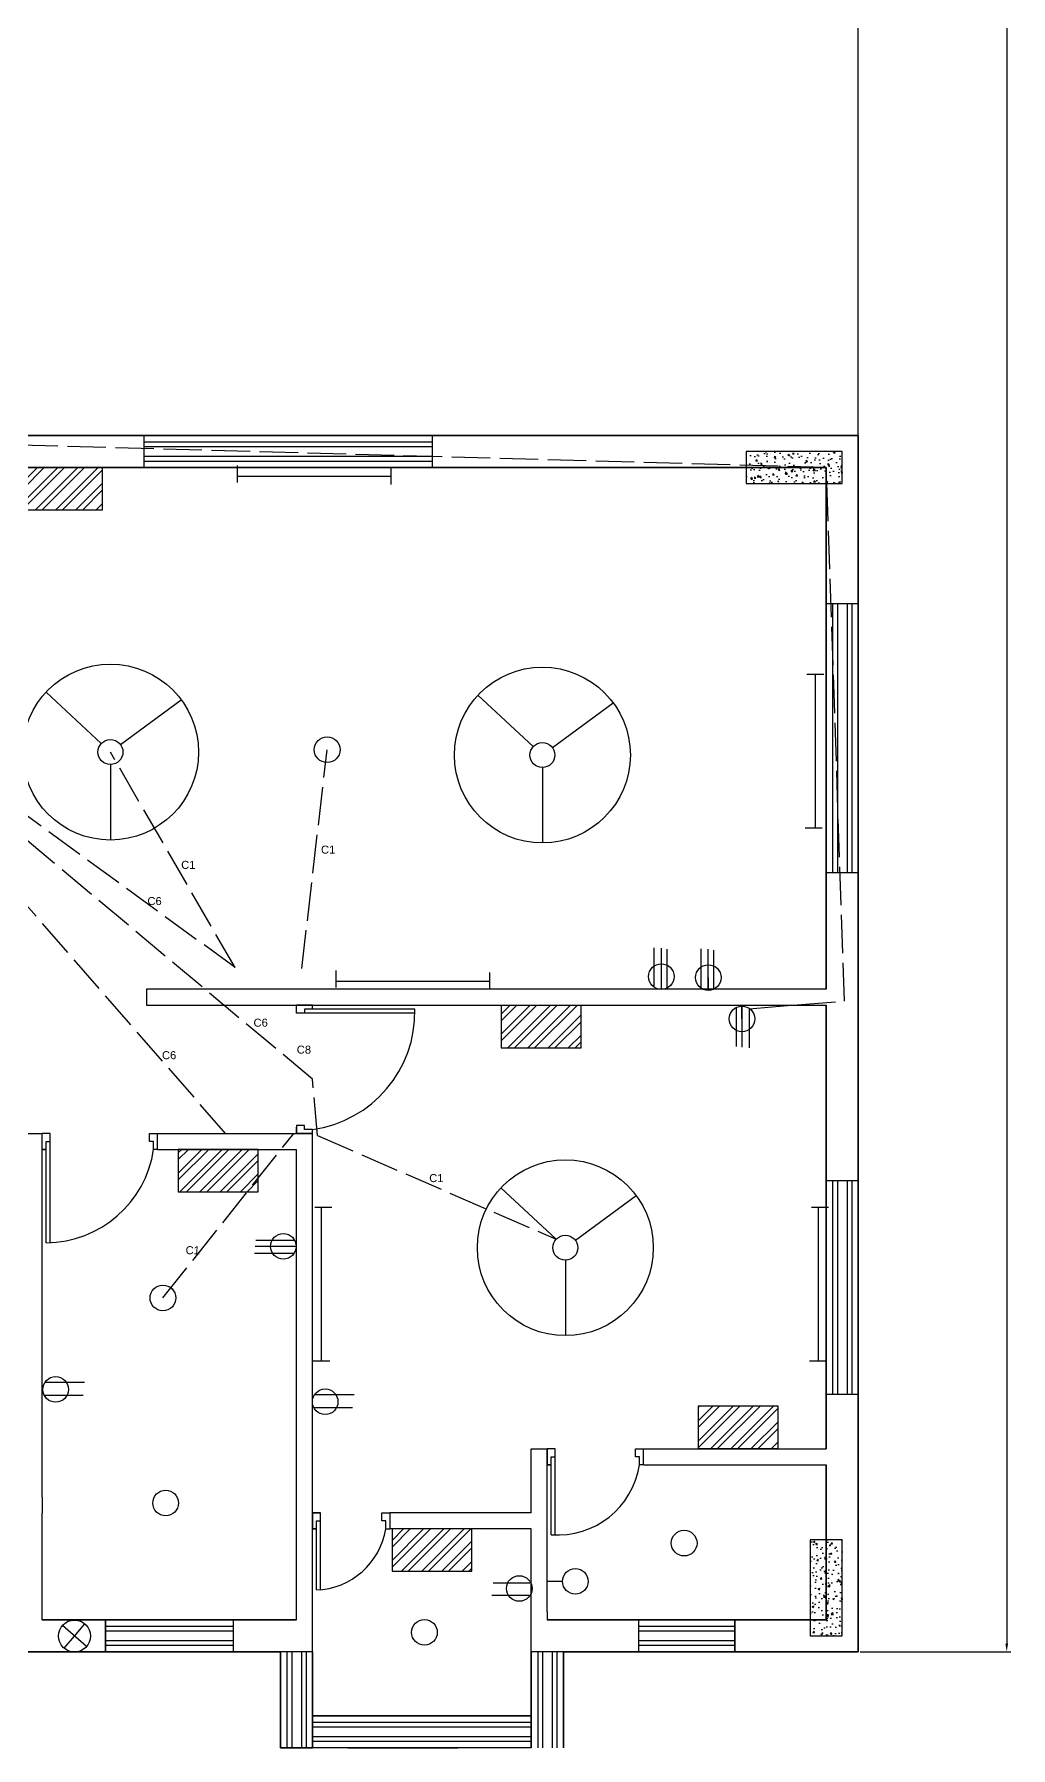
# Model space of a CAD drawing. Header units: millimetres. Extents: x 10978 to 12723, y 1038 to 2531.
# Drawn here: x 12418 to 12723, y 1038 to 1574 of the extents above; entities that cross this region are included whole.
import ezdxf

# ---------------------------------------------------------------- set-up
doc = ezdxf.new("R2010")
doc.units = ezdxf.units.MM
doc.linetypes.add('ACAD_ISO02W100', pattern=[15, 12, -3])
for name, color, linetype in [('doors', 6, 'Continuous'), ('emconduit', 1, 'ACAD_ISO02W100'), ('fittinglablem', 7, 'Continuous'), ('fittings', 7, 'Continuous'), ('windows', 40, 'Continuous')]:
    doc.layers.add(name, color=color, linetype=linetype)
doc.styles.get("Standard").update_dxf_attribs({"font": 'arial.ttf', "height": 4})
doc.dimstyles.new('dim', dxfattribs={"dimtxt": 16, "dimasz": 2.5, "dimexe": 1.25, "dimexo": 0.625, "dimtad": 1, "dimlunit": 4, "dimtxsty": 'Standard', "dimcen": 2.5, "dimadec": 0, "dimazin": 0, "dimtfac": 1, "dimtmove": 0, "dimatfit": 3, "dimfxl": 1, "dimarcsym": 0})

# ---------------------------------------------------------------- blocks, each defined once
blk = doc.blocks.new('*D68')
at = {"color": 0, "lineweight": -2, "transparency": 16777216}
for p, q in [((12676.13, 2444.25), (12723.11, 2444.25)), ((12721.86, 2441.75), (12721.86, 1070.88)), ((12676.13, 1068.38), (12723.11, 1068.38))]:
    blk.add_line(p, q, dxfattribs=at)
at = {"color": 0, "transparency": 16777216}
for points in [[(12721.44, 2441.75), (12722.27, 2441.75), (12721.86, 2444.25)], [(12721.44, 1070.88), (12722.27, 1070.88), (12721.86, 1068.38)]]:
    blk.add_solid(points, dxfattribs=at)
at = {"color": 0, "transparency": 16777216, "insert": (12709.46, 1756.31), "char_height": 4, "attachment_point": 5, "rotation": 90}
blk.add_mtext('{\\H2.5x;114\'-7{\\H1x;\\S3/4;}"}', dxfattribs=at)

msp = doc.modelspace()

# ---------------------------------------------------------------- hatches: boundary and pattern name
h = msp.add_hatch()
h.set_pattern_fill('AR-CONC', color=256, scale=0.03, angle=-90)
h.set_pattern_definition([(320, (6912.2608, -707.9795), (-0.4781726, -5.46554), [0.5715, -6.2865]), (265, (6912.261, -707.9795), (5.7317054, 1.0573026), [0.4572, -5.0292175]), (10.45144, (6912.221, -708.435), (5.2535326, -4.4082374), [0.4857003, -5.3427073]), (316.1842, (6913.785, -707.9795), (-1.26127, -8.132371), [0.85725, -9.42975]), (6.63556, (6913.68, -708.657), (7.422784, -7.122124), [0.728551, -8.014068]), (261.18415, (6913.785, -707.9795), (7.422784, -7.122124), [0.685799, -7.543792]), (291, (6913.4038, -708.7415), (-3.067956, -4.5484317), [0.5715, -6.2865]), (236, (6913.404, -708.7415), (5.525639, -1.854061), [0.4572, -5.0292]), (341.451445, (6913.148, -709.1206), (2.457683, -6.4024926), [0.4857003, -5.342698]), (307.5, (6912.2608, -707.9795), (2.53665117, -0.0926581), [0, -4.96824, 0, -5.1054, 0, -5.04825]), (277.5, (6912.2608, -707.9795), (3.0054172, -2.0045899), [0, -2.91084, 0, -4.85394, 0, -1.92405]), (237.5, (6912.2608, -706.2803), (-0.1718623, -4.06771786), [0, -1.905, 0, -5.9436, 0, -7.8867]), (227.5, (6912.2608, -705.5183), (0.7627947, -4.4438754), [0, -2.4765, 0, -3.94716, 0, -5.6007])])
h.paths.add_polyline_path([(12640.505, 1443.362), (12640.505, 1433.362), (12670.505, 1433.362), (12670.505, 1443.362)])
h = msp.add_hatch()
h.set_pattern_fill('AR-CONC', color=256, scale=0.03)
h.set_pattern_definition([(50, (7330.95, -1104.0595), (5.46554, -0.4781726), [0.5715, -6.2865]), (355, (7330.95, -1104.0595), (-1.0573026, 5.7317054), [0.4572, -5.0292175]), (100.45144, (7331.4055, -1104.0993), (4.4082374, 5.2535326), [0.4857, -5.3427073]), (46.1842, (7330.95, -1102.5355), (8.132371, -1.26127), [0.85725, -9.42975]), (96.63556, (7331.628, -1102.6406), (7.122124, 7.422784), [0.728551, -8.014068]), (351.18415, (7330.95, -1102.5355), (7.122124, 7.422784), [0.685799, -7.543792]), (21, (7331.712, -1102.9165), (4.5484317, -3.067956), [0.5715, -6.2865]), (326, (7331.712, -1102.9165), (1.854061, 5.525639), [0.4572, -5.0292]), (71.45144, (7332.091, -1103.172), (6.4024926, 2.457683), [0.4857, -5.342698]), (37.5, (7330.95, -1104.0595), (0.0926581, 2.53665117), [0, -4.96824, 0, -5.1054, 0, -5.04825]), (7.5, (7330.95, -1104.0595), (2.0045899, 3.0054172), [0, -2.91084, 0, -4.85394, 0, -1.92405]), (327.5, (7329.2508, -1104.0595), (4.06771786, -0.1718623), [0, -1.905, 0, -5.9436, 0, -7.8867]), (317.5, (7328.4888, -1104.0595), (4.4438754, 0.7627947), [0, -2.4765, 0, -3.94716, 0, -5.6007])])
h.paths.add_polyline_path([(12660.505, 1073.379), (12670.505, 1073.379), (12670.505, 1103.379), (12660.505, 1103.379)])
at = {"layer": 'fittings'}
h = msp.add_hatch(dxfattribs=at)
h.set_pattern_fill('ANSI32', color=256, scale=0.468168)
h.set_pattern_definition([(45, (11034.608, 942.9356), (-3.1532, 3.1532), []), (45, (11036.71, 942.9356), (-3.1532, 3.1532), [])])
h.paths.add_polyline_path([(12439.551, 1425.123), (12439.551, 1438.351), (12414.601, 1438.351), (12414.601, 1425.123)])
h = msp.add_hatch(dxfattribs=at)
h.set_pattern_fill('ANSI32', color=256, scale=0.468168)
h.set_pattern_definition([(45, (11184.0164, 1111.039), (-3.1532, 3.1532), []), (45, (11186.1186, 1111.039), (-3.1532, 3.1532), [])])
h.paths.add_polyline_path([(12588.96, 1257.02), (12588.96, 1270.248), (12564.009, 1270.248), (12564.009, 1257.02)])
h = msp.add_hatch(dxfattribs=at)
h.set_pattern_fill('ANSI32', color=256, scale=0.468168)
h.set_pattern_definition([(45, (11083.2004, 1155.9793), (-3.1532, 3.1532), []), (45, (11085.3025, 1155.9793), (-3.1532, 3.1532), [])])
h.paths.add_polyline_path([(12488.144, 1212.079), (12488.144, 1225.308), (12463.193, 1225.308), (12463.193, 1212.079)])
h = msp.add_hatch(dxfattribs=at)
h.set_pattern_fill('ANSI32', color=256, scale=0.468168)
h.set_pattern_definition([(45, (11245.543, 1236.2094), (-3.1532, 3.1532), []), (45, (11247.645, 1236.2094), (-3.1532, 3.1532), [])])
h.paths.add_polyline_path([(12650.486, 1131.849), (12650.486, 1145.077), (12625.536, 1145.077), (12625.536, 1131.849)])
h = msp.add_hatch(dxfattribs=at)
h.set_pattern_fill('ANSI32', color=256, scale=0.468168)
h.set_pattern_definition([(45, (11149.935, 1274.5514), (-3.1532, 3.1532), []), (45, (11152.0373, 1274.5514), (-3.1532, 3.1532), [])])
h.paths.add_polyline_path([(12554.878, 1093.507), (12554.878, 1106.735), (12529.928, 1106.735), (12529.928, 1093.507)])

# ---------------------------------------------------------------- linework, layer by layer
for p, q in [((12675.505, 1068.379), (12675.505, 2434.248)), ((12675.505, 1448.362), (12675.505, 1592.362)), ((12665.505, 1448.362), (12305.505, 1448.362)), ((12665.505, 1448.362), (12305.505, 1448.362)), ((12665.505, 1448.362), (12305.505, 1448.362)), ((12665.505, 1448.362), (12305.505, 1448.362)), ((12675.505, 1068.379), (12675.505, 1448.362)), ((12665.505, 1438.379), (12224.484, 1438.379)), ((12665.505, 1438.362), (12257.505, 1438.362)), ((12486.532, 1438.362), (12486.532, 1438.379)), ((12665.505, 1438.362), (12512.554, 1438.362)), ((12665.505, 1275.322), (12665.505, 1438.379)), ((12665.505, 1275.322), (12665.505, 1438.379)), ((12665.505, 1275.322), (12453.307, 1275.322)), ((12453.307, 1275.322), (12453.307, 1270.322)), ((12453.307, 1272.822), (12453.307, 1272.822)), ((12453.307, 1270.322), (12500.106, 1270.322)), ((12505.106, 1270.322), (12500.106, 1270.322)), ((12505.106, 1270.322), (12665.505, 1270.322)), ((12665.505, 1131.731), (12665.505, 1270.322)), ((12665.505, 1131.731), (12665.505, 1270.322)), ((12415.718, 1230.308), (12420.718, 1230.308)), ((12415.718, 1230.308), (12420.718, 1230.308)), ((12420.718, 1200.373), (12420.718, 1230.308)), ((12420.718, 1225.308), (12420.718, 1230.308)), ((12456.738, 1230.308), (12500.106, 1230.308)), ((12456.738, 1230.308), (12500.106, 1230.308)), ((12456.738, 1225.308), (12456.738, 1230.308)), ((12500.106, 1230.308), (12505.106, 1230.308)), ((12456.738, 1225.308), (12500.106, 1225.308)), ((12456.738, 1225.308), (12500.106, 1225.308)), ((12420.718, 1116.618), (12420.718, 1200.373)), ((12420.718, 1116.618), (12420.718, 1200.373)), ((12573.413, 1111.731), (12573.413, 1131.731)), ((12573.413, 1131.731), (12578.413, 1131.731)), ((12578.413, 1126.731), (12578.413, 1131.731)), ((12608.432, 1131.731), (12665.505, 1131.731)), ((12608.432, 1126.731), (12608.432, 1131.731)), ((12608.432, 1126.731), (12665.505, 1126.731)), ((12665.505, 1078.379), (12665.505, 1126.731)), ((12665.505, 1078.379), (12665.505, 1126.731)), ((12420.718, 1116.618), (12420.718, 1111.618)), ((12420.718, 1116.618), (12420.718, 1111.618)), ((12420.718, 1078.379), (12420.718, 1111.618)), ((12573.413, 1111.731), (12529.193, 1111.731)), ((12529.193, 1111.731), (12529.193, 1106.731)), ((12573.413, 1106.731), (12529.193, 1106.731)), ((12500.106, 1078.379), (12420.718, 1078.379)), ((12505.106, 1068.379), (12505.106, 1080.879)), ((12573.413, 1068.379), (12573.413, 1078.379)), ((12578.413, 1080.879), (12578.413, 1078.379)), ((12665.505, 1078.379), (12578.413, 1078.379)), ((12495.106, 1068.379), (12495.106, 1048.379)), ((12495.106, 1068.379), (12495.106, 1048.379)), ((12505.106, 1068.379), (12505.106, 1048.379)), ((12505.106, 1068.379), (12505.106, 1038.379)), ((12573.413, 1068.379), (12573.413, 1048.379)), ((12675.505, 1068.379), (12583.413, 1068.379)), ((12675.505, 1068.379), (12583.413, 1068.379)), ((12583.413, 1068.379), (12583.413, 1038.379)), ((12495.106, 1048.379), (12495.106, 1038.379)), ((12505.106, 1038.379), (12495.106, 1038.379)), ((12505.106, 1038.379), (12495.106, 1038.379))]:
    msp.add_line(p, q)
for points in [[(12295.32, 1448.362), (12675.505, 1448.362), (12675.505, 1068.379), (12583.413, 1068.379)], [(12583.413, 1068.379), (12675.505, 1068.379), (12675.505, 1448.362), (12305.505, 1448.362)], [(12305.505, 1448.362), (12675.505, 1448.362), (12675.505, 1068.379), (12583.413, 1068.379)], [(12305.505, 1448.362), (12675.505, 1448.362), (12675.505, 1068.379), (12583.413, 1068.379)], [(12305.505, 1448.362), (12675.505, 1448.362), (12675.505, 1068.379), (12583.413, 1068.379)], [(12583.413, 1068.379), (12675.505, 1068.379), (12675.505, 1448.362), (12305.505, 1448.362)], [(12305.505, 1448.362), (12675.505, 1448.362), (12675.505, 1068.379), (12583.413, 1068.379)], [(12305.505, 1448.362), (12675.505, 1448.362), (12675.505, 1068.379), (12583.413, 1068.379)], [(12305.505, 1448.362), (12675.505, 1448.362), (12675.505, 1068.379), (12583.413, 1068.379)], [(12583.413, 1068.379), (12675.505, 1068.379), (12675.505, 1448.362), (12305.505, 1448.362)], [(12305.505, 1448.362), (12675.505, 1448.362), (12675.505, 1068.379), (12583.413, 1068.379)], [(12305.505, 1448.362), (12675.505, 1448.362), (12675.505, 1068.379), (12583.413, 1068.379)], [(12665.505, 1275.322), (12665.505, 1438.379), (12224.484, 1438.379)], [(12257.505, 1438.362), (12665.505, 1438.362), (12665.505, 1275.322)], [(12257.505, 1438.362), (12665.505, 1438.362), (12665.505, 1275.322)], [(12665.505, 1270.322), (12665.505, 1131.731)], [(12665.505, 1131.731), (12665.505, 1270.322)], [(12665.505, 1270.322), (12665.505, 1131.731)], [(12505.106, 1131.731), (12505.106, 1230.308)], [(12505.106, 1131.731), (12505.106, 1230.308)], [(12500.106, 1116.618), (12500.106, 1225.308)], [(12500.106, 1116.618), (12500.106, 1225.308)], [(12675.505, 1198.362), (12675.505, 1068.379), (12583.413, 1068.379)], [(12675.505, 1198.362), (12675.505, 1068.379), (12583.413, 1068.379)], [(12505.106, 1080.879), (12505.106, 1131.731)], [(12578.413, 1080.879), (12578.413, 1131.731)], [(12665.505, 1126.731), (12665.505, 1078.379), (12578.413, 1078.379)], [(12578.413, 1078.379), (12665.505, 1078.379), (12665.505, 1126.731)], [(12665.505, 1126.731), (12665.505, 1078.379), (12578.413, 1078.379)], [(12665.505, 1126.731), (12665.505, 1078.379), (12578.413, 1078.379)], [(12665.505, 1126.731), (12665.505, 1078.379), (12578.413, 1078.379)], [(12500.106, 1078.379), (12500.106, 1116.618)], [(12573.413, 1078.379), (12573.413, 1106.731)], [(12500.106, 1078.379), (12420.718, 1078.379)], [(12420.718, 1078.379), (12500.106, 1078.379)], [(12500.106, 1078.379), (12420.718, 1078.379)], [(12272.597, 1068.379), (12495.106, 1068.379)], [(12495.106, 1068.379), (12272.597, 1068.379)], [(12495.106, 1068.379), (12272.597, 1068.379)], [(12495.106, 1068.379), (12272.597, 1068.379)], [(12495.106, 1068.379), (12277.597, 1068.379)], [(12495.106, 1068.379), (12277.597, 1068.379)], [(12495.106, 1068.379), (12277.597, 1068.379)], [(12495.106, 1068.379), (12277.597, 1068.379)]]:
    msp.add_lwpolyline(points)
for points in [[(12640.505, 1443.362), (12640.505, 1433.362), (12670.505, 1433.362), (12670.505, 1443.362)], [(12660.505, 1073.379), (12670.505, 1073.379), (12670.505, 1103.379), (12660.505, 1103.379)]]:
    msp.add_lwpolyline(points, close=True)
at = {"layer": 'doors'}
for p, q in [((12500.106, 1267.822), (12500.106, 1270.322)), ((12500.106, 1270.322), (12505.106, 1270.322)), ((12420.718, 1225.308), (12421.968, 1225.308)), ((12420.718, 1225.308), (12421.968, 1225.308)), ((12505.106, 1111.731), (12505.106, 1106.731)), ((12505.106, 1111.731), (12505.106, 1106.731)), ((12505.106, 1106.731), (12506.356, 1106.731)), ((12505.106, 1106.731), (12506.356, 1106.731))]:
    msp.add_line(p, q, dxfattribs=at)
at = {"layer": 'doors', "color": 215, "true_color": 0xa953a0}
for p, q in [((12500.106, 1267.822), (12500.106, 1270.322)), ((12505.106, 1270.322), (12500.106, 1270.322)), ((12528.821, 1269.072), (12502.606, 1269.072)), ((12502.606, 1269.072), (12502.606, 1267.822)), ((12537.053, 1269.072), (12502.606, 1269.072)), ((12502.606, 1269.072), (12502.606, 1267.822)), ((12528.857, 1267.822), (12500.106, 1267.822)), ((12537.03, 1267.822), (12500.106, 1267.822)), ((12502.606, 1232.803), (12500.106, 1232.803)), ((12500.106, 1232.803), (12500.106, 1230.303)), ((12502.606, 1232.803), (12500.106, 1232.803)), ((12500.106, 1232.803), (12500.106, 1230.303)), ((12502.606, 1231.553), (12502.606, 1232.803)), ((12502.606, 1231.553), (12502.606, 1232.803)), ((12505.106, 1231.553), (12502.606, 1231.553)), ((12505.106, 1231.553), (12502.606, 1231.553)), ((12505.106, 1230.303), (12505.106, 1231.553)), ((12505.106, 1230.303), (12505.106, 1231.553)), ((12423.218, 1230.308), (12420.718, 1230.308)), ((12420.718, 1225.308), (12420.718, 1230.308)), ((12423.218, 1230.308), (12420.718, 1230.308)), ((12420.718, 1225.308), (12420.718, 1230.308)), ((12421.968, 1196.145), (12421.968, 1227.808)), ((12421.968, 1227.808), (12423.218, 1227.808)), ((12421.968, 1196.145), (12421.968, 1227.808)), ((12421.968, 1227.808), (12423.218, 1227.808)), ((12423.218, 1196.18), (12423.218, 1230.308)), ((12423.218, 1196.18), (12423.218, 1230.308)), ((12454.238, 1227.808), (12454.238, 1230.308)), ((12454.238, 1227.808), (12454.238, 1230.308)), ((12454.238, 1230.308), (12456.738, 1230.308)), ((12454.238, 1227.808), (12454.238, 1230.308)), ((12454.238, 1227.808), (12454.238, 1230.308)), ((12454.238, 1230.308), (12456.738, 1230.308)), ((12455.488, 1227.808), (12454.238, 1227.808)), ((12455.488, 1227.808), (12454.238, 1227.808)), ((12455.488, 1225.308), (12455.488, 1227.808)), ((12455.488, 1225.308), (12455.488, 1227.808)), ((12455.488, 1225.308), (12455.488, 1227.808)), ((12455.488, 1225.308), (12455.488, 1227.808)), ((12456.738, 1225.308), (12456.738, 1230.308)), ((12456.738, 1225.308), (12456.738, 1230.308)), ((12505.106, 1230.303), (12500.106, 1230.303)), ((12505.106, 1230.303), (12500.106, 1230.303)), ((12456.738, 1225.308), (12455.488, 1225.308)), ((12456.738, 1225.308), (12455.488, 1225.308)), ((12578.413, 1131.731), (12578.413, 1126.731)), ((12580.913, 1131.731), (12578.413, 1131.731)), ((12578.413, 1126.731), (12578.413, 1131.731)), ((12580.913, 1107.774), (12580.913, 1131.731)), ((12580.913, 1104.854), (12580.913, 1131.731)), ((12605.932, 1129.231), (12605.932, 1131.731)), ((12605.932, 1129.231), (12605.932, 1131.731)), ((12605.932, 1131.731), (12608.432, 1131.731)), ((12608.432, 1126.731), (12608.432, 1131.731)), ((12578.413, 1126.731), (12579.663, 1126.731)), ((12579.663, 1126.731), (12578.413, 1126.731)), ((12579.663, 1107.677), (12579.663, 1129.231)), ((12579.663, 1129.231), (12580.913, 1129.231)), ((12579.663, 1104.92), (12579.663, 1129.231)), ((12579.663, 1129.231), (12580.913, 1129.231)), ((12607.182, 1129.231), (12605.932, 1129.231)), ((12607.182, 1126.731), (12607.182, 1129.231)), ((12607.182, 1126.731), (12607.182, 1129.231)), ((12608.432, 1126.731), (12607.182, 1126.731)), ((12505.106, 1111.731), (12507.606, 1111.731)), ((12507.606, 1111.731), (12505.106, 1111.731)), ((12505.106, 1111.731), (12507.606, 1111.731)), ((12506.356, 1087.677), (12506.356, 1109.231)), ((12506.356, 1109.231), (12507.606, 1109.231)), ((12506.356, 1087.677), (12506.356, 1109.231)), ((12506.356, 1109.231), (12507.606, 1109.231)), ((12507.606, 1087.758), (12507.606, 1111.731)), ((12507.606, 1087.774), (12507.606, 1111.731)), ((12526.693, 1111.731), (12529.193, 1111.731)), ((12526.693, 1111.731), (12529.193, 1111.731)), ((12526.693, 1109.231), (12526.693, 1111.731)), ((12527.943, 1109.231), (12526.693, 1109.231)), ((12527.943, 1106.731), (12527.943, 1109.231)), ((12529.193, 1111.731), (12529.193, 1106.731)), ((12506.356, 1106.731), (12505.106, 1106.731)), ((12527.943, 1106.731), (12529.193, 1106.731))]:
    msp.add_line(p, q, dxfattribs=at)
at = {"layer": 'doors'}
msp.add_lwpolyline([(12500.106, 1267.822), (12500.106, 1270.322)], dxfattribs=at)
at = {"layer": 'doors', "color": 215, "true_color": 0xa953a0}
for points in [[(12505.106, 1269.072), (12505.106, 1270.322)], [(12505.106, 1269.072), (12505.106, 1270.322)], [(12500.106, 1230.303), (12500.106, 1232.248)], [(12500.106, 1230.303), (12500.106, 1232.248)], [(12421.968, 1225.308), (12420.718, 1225.308)], [(12421.968, 1225.308), (12420.718, 1225.308)], [(12579.663, 1126.731), (12578.413, 1126.731)]]:
    msp.add_lwpolyline(points, dxfattribs=at)
for centre, radius, start, end in [((12500.045, 1268.223), 37.018, 277.8589, 1.31498), ((12421.614, 1230.397), 34.254, 270.59285, 351.45524), ((12421.614, 1230.397), 34.254, 270.59285, 351.45524), ((12581.639, 1130.693), 25.849, 265.61509, 351.18442), ((12505.51, 1110.391), 22.73, 272.13428, 350.73453)]:
    msp.add_arc(centre, radius, start, end, dxfattribs=at)
at = {"layer": 'emconduit'}
for p, q in [((12665.505, 1438.362), (12305.505, 1448.362)), ((12671.233, 1271.649), (12665.505, 1438.362)), ((12505.106, 1247.209), (12347.98, 1378.682)), ((12480.935, 1282.101), (12348.594, 1378.626)), ((12477.949, 1230.313), (12348.594, 1378.626)), ((12480.935, 1282.101), (12442.007, 1349.448)), ((12501.759, 1281.861), (12509.672, 1350.175)), ((12641.439, 1269.266), (12671.233, 1271.649)), ((12506.701, 1229.615), (12505.106, 1247.209)), ((12458.382, 1178.894), (12499.255, 1230.313)), ((12506.701, 1229.615), (12581.179, 1197.253)), ((12499.888, 1195.027), (12499.888, 1195.027))]:
    msp.add_line(p, q, dxfattribs=at)
at = {"layer": 'fittings'}
for p, q in [((12481.628, 1433.634), (12481.628, 1438.941)), ((12481.628, 1435.69), (12521.281, 1435.69)), ((12481.628, 1435.69), (12529.628, 1435.69)), ((12521.281, 1435.69), (12529.628, 1435.69)), ((12529.628, 1433.037), (12529.628, 1438.344)), ((12664.786, 1373.711), (12659.478, 1373.711)), ((12662.132, 1365.364), (12662.132, 1373.711)), ((12662.132, 1325.711), (12662.132, 1373.711)), ((12439.148, 1352.105), (12421.883, 1368.151)), ((12445.142, 1351.772), (12464.077, 1365.809)), ((12574.012, 1351.169), (12556.747, 1367.215)), ((12662.132, 1325.711), (12662.132, 1365.364)), ((12580.005, 1350.837), (12598.94, 1364.874)), ((12442.007, 1345.546), (12442.007, 1321.975)), ((12576.87, 1344.61), (12576.87, 1321.039)), ((12664.188, 1325.711), (12658.881, 1325.711)), ((12611.769, 1276.113), (12611.769, 1288.297)), ((12614.02, 1275.398), (12614.02, 1288.145)), ((12615.791, 1275.823), (12615.791, 1287.869)), ((12626.432, 1275.803), (12626.432, 1287.987)), ((12628.684, 1275.087), (12628.684, 1287.835)), ((12630.455, 1275.513), (12630.455, 1287.559)), ((12512.476, 1275.858), (12512.476, 1281.166)), ((12560.476, 1275.261), (12560.476, 1280.568)), ((12512.476, 1277.915), (12552.129, 1277.915)), ((12512.476, 1277.915), (12560.476, 1277.915)), ((12552.129, 1277.915), (12560.476, 1277.915)), ((12628.684, 1278.987), (12628.684, 1275.087)), ((12637.416, 1269.556), (12637.416, 1257.51)), ((12639.188, 1266.082), (12639.188, 1269.981)), ((12639.188, 1269.981), (12639.188, 1257.234)), ((12641.439, 1269.266), (12641.439, 1257.082)), ((12581.179, 1197.253), (12563.914, 1213.3)), ((12587.172, 1196.921), (12606.107, 1210.958)), ((12505.782, 1207.305), (12511.089, 1207.305)), ((12507.838, 1207.305), (12507.838, 1167.651)), ((12507.838, 1207.305), (12507.838, 1159.305)), ((12660.88, 1207.305), (12666.188, 1207.305)), ((12662.936, 1207.305), (12662.936, 1167.651)), ((12662.936, 1207.305), (12662.936, 1159.305)), ((12499.888, 1195.027), (12487.14, 1195.027)), ((12499.463, 1196.798), (12487.417, 1196.798)), ((12499.173, 1192.776), (12486.989, 1192.776)), ((12584.037, 1190.694), (12584.037, 1167.124)), ((12507.838, 1167.651), (12507.838, 1159.305)), ((12662.936, 1167.651), (12662.936, 1159.305)), ((12505.184, 1159.305), (12510.492, 1159.305)), ((12660.283, 1159.305), (12665.59, 1159.305)), ((12421.696, 1152.565), (12433.88, 1152.565)), ((12421.406, 1148.542), (12433.452, 1148.542)), ((12505.868, 1148.72), (12518.052, 1148.72)), ((12505.578, 1144.697), (12517.624, 1144.697)), ((12572.96, 1089.819), (12561.494, 1089.819)), ((12583.171, 1090.352), (12578.543, 1090.352)), ((12572.684, 1085.99), (12561.086, 1085.99)), ((12434.51, 1069.97), (12427.014, 1076.589)), ((12430.762, 1073.28), (12433.958, 1077.125)), ((12427.566, 1069.434), (12430.762, 1073.28))]:
    msp.add_line(p, q, dxfattribs=at)
for points in [[(12414.601, 1425.123), (12439.551, 1425.123), (12439.551, 1438.351), (12414.601, 1438.351)], [(12564.009, 1257.02), (12588.96, 1257.02), (12588.96, 1270.248), (12564.009, 1270.248)], [(12463.193, 1212.079), (12488.144, 1212.079), (12488.144, 1225.308), (12463.193, 1225.308)], [(12625.536, 1131.849), (12650.486, 1131.849), (12650.486, 1145.077), (12625.536, 1145.077)], [(12529.928, 1093.507), (12554.878, 1093.507), (12554.878, 1106.735), (12529.928, 1106.735)]]:
    msp.add_lwpolyline(points, close=True, dxfattribs=at)
for centre, radius in [((12442.007, 1349.448), 27.473), ((12576.87, 1348.512), 27.473), ((12442.007, 1349.448), 3.903), ((12509.672, 1350.175), 4.013), ((12576.87, 1348.512), 3.903), ((12614.02, 1279.297), 4), ((12628.684, 1278.987), 4), ((12639.188, 1266.082), 4), ((12584.037, 1194.597), 27.473), ((12495.989, 1195.027), 4), ((12584.037, 1194.597), 3.903), ((12458.382, 1178.894), 4.013), ((12424.88, 1150.314), 4), ((12509.052, 1146.469), 4), ((12459.231, 1114.838), 4.013), ((12621.138, 1102.312), 4.013), ((12569.653, 1088.133), 4), ((12587.171, 1090.352), 4), ((12430.762, 1073.28), 5), ((12540.046, 1074.43), 4.013)]:
    msp.add_circle(centre, radius, dxfattribs=at)
at = {"layer": 'windows', "color": 31, "true_color": 0xfecc66}
for p, q in [((12452.554, 1438.362), (12452.554, 1448.362)), ((12542.554, 1438.362), (12542.554, 1448.362)), ((12665.505, 1395.822), (12675.505, 1395.822)), ((12665.505, 1395.822), (12675.505, 1395.822)), ((12665.505, 1311.822), (12675.505, 1311.822)), ((12665.505, 1215.567), (12675.505, 1215.567)), ((12665.505, 1148.845), (12675.505, 1148.845)), ((12440.413, 1078.379), (12440.413, 1068.379)), ((12480.411, 1068.379), (12480.411, 1078.379)), ((12606.913, 1078.379), (12606.913, 1068.379)), ((12636.913, 1068.379), (12636.913, 1078.379)), ((12505.106, 1068.379), (12495.106, 1068.379)), ((12583.413, 1068.379), (12573.413, 1068.379)), ((12495.106, 1038.379), (12495.106, 1048.379)), ((12505.106, 1048.379), (12505.106, 1038.379)), ((12495.106, 1038.379), (12505.106, 1038.379))]:
    msp.add_line(p, q, dxfattribs=at)
at = {"layer": 'windows'}
for p, q in [((12542.554, 1438.362), (12542.554, 1448.362)), ((12482.554, 1438.362), (12482.554, 1438.379)), ((12512.554, 1438.362), (12512.554, 1438.379)), ((12466.583, 1282.315), (12466.583, 1282.332)), ((12440.413, 1068.379), (12440.413, 1078.379)), ((12636.913, 1078.379), (12636.913, 1068.379)), ((12431.626, 1068.379), (12465.961, 1068.379)), ((12505.106, 1068.379), (12495.106, 1068.379)), ((12495.106, 1038.379), (12495.106, 1068.379)), ((12495.106, 1038.379), (12495.106, 1068.379)), ((12505.106, 1038.379), (12505.106, 1068.379)), ((12583.413, 1068.379), (12573.413, 1068.379)), ((12573.413, 1038.379), (12573.413, 1068.379)), ((12573.413, 1038.379), (12573.413, 1068.379)), ((12583.413, 1038.379), (12583.413, 1068.379)), ((12495.106, 1057.368), (12495.106, 1038.379)), ((12573.413, 1057.368), (12573.413, 1038.379)), ((12505.106, 1050.879), (12505.106, 1038.379)), ((12495.106, 1048.379), (12495.106, 1038.379)), ((12573.413, 1048.379), (12505.106, 1048.379)), ((12573.413, 1038.379), (12505.106, 1038.379)), ((12573.413, 1038.379), (12505.106, 1038.379)), ((12516.118, 1038.379), (12550.453, 1038.379))]:
    msp.add_line(p, q, dxfattribs=at)
at = {"layer": 'windows', "color": 31, "true_color": 0xfecc66}
for points in [[(12452.554, 1446.362), (12542.554, 1446.362)], [(12452.554, 1444.862), (12542.554, 1444.862)], [(12452.554, 1441.862), (12542.554, 1441.862)], [(12452.554, 1440.362), (12542.554, 1440.362)], [(12667.505, 1395.822), (12667.505, 1311.822)], [(12669.005, 1395.822), (12669.005, 1311.822)], [(12672.005, 1395.822), (12672.005, 1311.822)], [(12673.505, 1395.822), (12673.505, 1311.822)], [(12667.505, 1215.567), (12667.505, 1182.141)], [(12667.505, 1215.567), (12667.505, 1148.845)], [(12669.005, 1215.567), (12669.005, 1182.141)], [(12669.005, 1215.567), (12669.005, 1148.845)], [(12672.005, 1215.567), (12672.005, 1182.141)], [(12672.005, 1215.567), (12672.005, 1148.845)], [(12673.505, 1215.567), (12673.505, 1182.141)], [(12673.505, 1215.567), (12673.505, 1148.845)], [(12440.413, 1076.379), (12480.411, 1076.379)], [(12606.913, 1076.379), (12636.913, 1076.379)], [(12440.413, 1074.879), (12480.411, 1074.879)], [(12440.413, 1071.879), (12480.411, 1071.879)], [(12606.913, 1074.879), (12636.913, 1074.879)], [(12606.913, 1071.879), (12636.913, 1071.879)], [(12440.413, 1070.379), (12480.411, 1070.379)], [(12497.106, 1068.379), (12497.106, 1038.379)], [(12498.606, 1068.379), (12498.606, 1038.379)], [(12501.606, 1068.379), (12501.606, 1038.379)], [(12503.106, 1068.379), (12503.106, 1038.379)], [(12575.413, 1068.379), (12575.413, 1038.379)], [(12576.913, 1068.379), (12576.913, 1038.379)], [(12579.913, 1068.379), (12579.913, 1038.379)], [(12581.413, 1068.379), (12581.413, 1038.379)], [(12606.913, 1070.379), (12636.913, 1070.379)], [(12505.106, 1046.379), (12573.413, 1046.379)], [(12505.106, 1044.879), (12573.413, 1044.879)], [(12505.106, 1041.879), (12573.413, 1041.879)], [(12505.106, 1040.379), (12573.413, 1040.379)]]:
    msp.add_lwpolyline(points, dxfattribs=at)
at = {"layer": 'windows'}
for points in [[(12665.505, 1232.989), (12665.505, 1148.845)], [(12480.411, 1068.379), (12480.411, 1078.379)], [(12505.106, 1038.379), (12505.106, 1068.379)], [(12505.106, 1068.379), (12505.106, 1038.379)], [(12505.106, 1038.379), (12505.106, 1068.379)], [(12505.106, 1038.379), (12505.106, 1068.379)], [(12583.413, 1038.379), (12583.413, 1068.379)], [(12583.413, 1068.379), (12583.413, 1038.379)], [(12583.413, 1038.379), (12583.413, 1068.379)], [(12583.413, 1038.379), (12583.413, 1068.379)], [(12573.413, 1048.379), (12505.106, 1048.379)], [(12505.106, 1048.379), (12573.413, 1048.379)], [(12573.413, 1048.379), (12505.106, 1048.379)], [(12573.413, 1048.379), (12505.106, 1048.379)]]:
    msp.add_lwpolyline(points, dxfattribs=at)

# ---------------------------------------------------------------- texts
at = {"layer": 'fittinglablem'}
for s, p in [('C1', (12507.746, 1317.716)), ('C1', (12464.085, 1312.963)), ('C6', (12453.543, 1301.654)), ('C6', (12486.667, 1263.659)), ('C6', (12458.089, 1253.486)), ('C8', (12500.176, 1255.223)), ('C1', (12541.532, 1215.094))]:
    msp.add_text(s, height=2.5, dxfattribs=at).set_placement(p)
msp.add_text('C1', height=2.5, rotation=358.87814, dxfattribs=at).set_placement((12465.439, 1192.593))

# ---------------------------------------------------------------- dimensions: what is measured, and where the dimension line sits
dim = msp.add_aligned_dim(p1=(12675.505, 2444.248), p2=(12675.505, 1068.379), distance=46.351, text='{\\H2.5x;<>}', dimstyle='dim')
dim.commit()
dim.dimension.update_dxf_attribs({"geometry": '*D68', "text_midpoint": (12709.455, 1756.313)})

doc.saveas('drawing.dxf')
